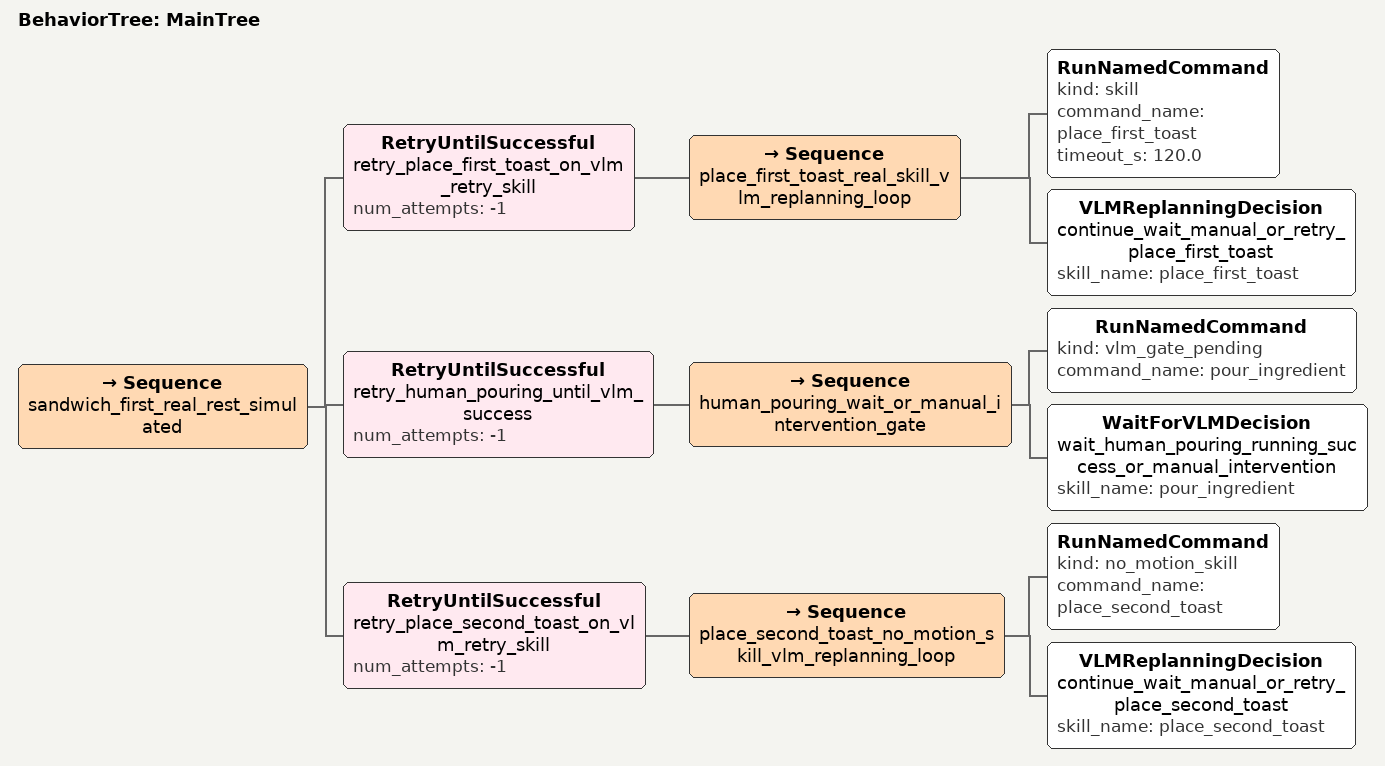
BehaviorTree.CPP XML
<root BTCPP_format="4" main_tree_to_execute="MainTree">
  <!-- MainTree is the entry point loaded by sandwich_bt_runner. -->
  <BehaviorTree ID="MainTree">
    <!-- Execute the real first stage, then simulated pour and closure stages. -->
    <Sequence name="sandwich_first_real_rest_simulated">
      <!-- Real stage: execute first-toast policy, verify. -->
      <RetryUntilSuccessful name="retry_place_first_toast_on_vlm_retry_skill" num_attempts="-1">
        <Sequence name="place_first_toast_real_skill_vlm_replanning_loop">
          <RunNamedCommand kind="skill" command_name="place_first_toast" timeout_s="120.0"/>
          <VLMReplanningDecision
            name="continue_wait_manual_or_retry_place_first_toast"
            skill_name="place_first_toast"/>
        </Sequence>
      </RetryUntilSuccessful>

      <!-- Human pouring gate: wait for VLM/manual verifier, no robot motion. -->
      <RetryUntilSuccessful name="retry_human_pouring_until_vlm_success" num_attempts="-1">
        <Sequence name="human_pouring_wait_or_manual_intervention_gate">
          <RunNamedCommand kind="vlm_gate_pending" command_name="pour_ingredient"/>
          <WaitForVLMDecision
            name="wait_human_pouring_running_success_or_manual_intervention"
            skill_name="pour_ingredient"/>
        </Sequence>
      </RetryUntilSuccessful>

      <!-- No-motion stage: exercise top-toast BT control flow without robot motion. -->
      <RetryUntilSuccessful name="retry_place_second_toast_on_vlm_retry_skill" num_attempts="-1">
        <Sequence name="place_second_toast_no_motion_skill_vlm_replanning_loop">
          <RunNamedCommand kind="no_motion_skill" command_name="place_second_toast"/>
          <VLMReplanningDecision
            name="continue_wait_manual_or_retry_place_second_toast"
            skill_name="place_second_toast"/>
        </Sequence>
      </RetryUntilSuccessful>
    </Sequence>
  </BehaviorTree>

</root>
